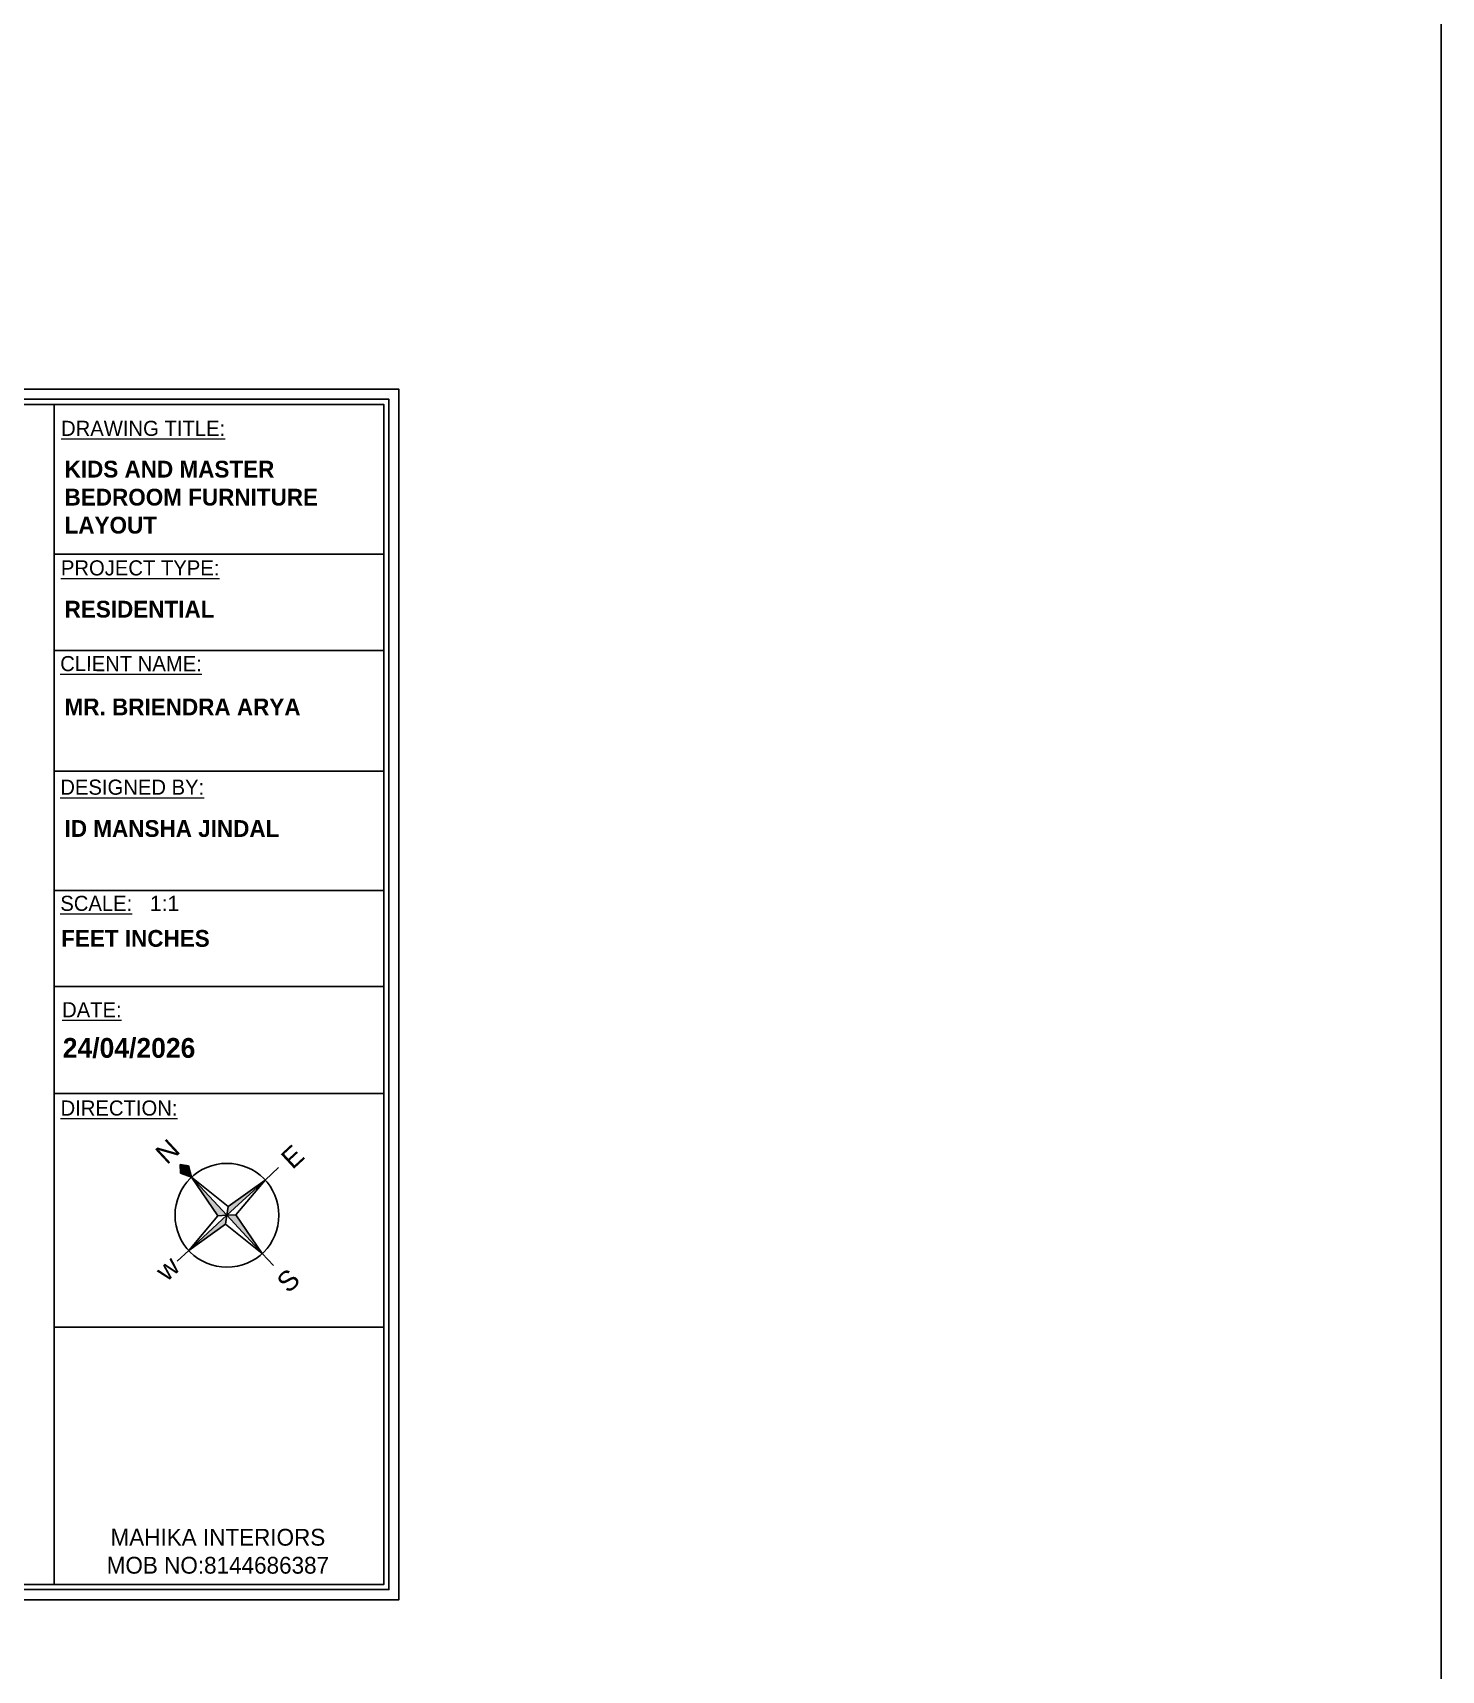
# Model space of a CAD drawing. Header units: inches. Extents: x 9636 to 21597, y -10243 to 557.
# Drawn here: x 16743 to 17285, y -8347 to -7716 of the extents above; entities that cross this region are included whole.
import ezdxf

# ---------------------------------------------------------------- set-up
doc = ezdxf.new("R2010")
doc.units = ezdxf.units.IN
doc.header["$MEASUREMENT"] = 0
doc.layers.add('ELE', color=5, linetype='Continuous')
doc.layers.add('FUR', color=42, linetype='Continuous')
doc.layers.add('FURNI', color=140, linetype='Continuous', lineweight=18)
doc.styles.add('HEMI', font='stylu.ttf')
doc.styles.add('regular', font='swissl.ttf')
doc.styles.get("Standard").update_dxf_attribs({"font": 'arial.ttf'})

# ---------------------------------------------------------------- blocks, each defined once
blk = doc.blocks.new('A$C470D500B')
at = {"layer": 'ELE', "true_color": 0xed1f24}
h = blk.add_hatch(color=240, dxfattribs=at)
h.paths.add_polyline_path([(25.36, 49.16), (23.85, 47.28), (25.36, 44.35)])
h.paths.add_polyline_path([(25.36, 44.35), (26.88, 47.28), (25.36, 49.16)])
at = {"layer": 'ELE', "true_color": 0x000000}
h = blk.add_hatch(color=18, dxfattribs=at)
h.paths.add_polyline_path([(27.34, 28.11), (25.36, 29.71), (25.36, 15.08)])
h.paths.add_polyline_path([(40, 29.71), (27.34, 31.31), (25.36, 29.71)])
h.paths.add_polyline_path([(25.36, 44.35), (23.38, 31.31), (25.36, 29.71)])
h.paths.add_polyline_path([(23.38, 28.11), (25.36, 29.71), (10.73, 29.71)])
at = {"layer": 'ELE', "color": 240, "true_color": 0xed1f24}
for p, q in [((25.36, 49.16), (23.85, 47.28)), ((23.85, 47.28), (25.36, 44.35)), ((25.36, 49.16), (26.88, 47.28)), ((25.36, 44.35), (25.36, 49.16)), ((26.88, 47.28), (25.36, 44.35))]:
    blk.add_line(p, q, dxfattribs=at)
at = {"layer": 'ELE', "color": 18, "true_color": 0x000000}
for p, q in [((25.36, 44.35), (23.38, 31.31)), ((25.36, 29.71), (25.36, 44.35)), ((25.36, 44.35), (27.34, 31.31)), ((10.73, 29.71), (6.3, 29.71)), ((10.73, 29.71), (6.3, 29.71)), ((10.73, 29.71), (23.38, 31.31)), ((25.36, 29.71), (10.73, 29.71)), ((10.73, 29.71), (23.38, 28.11)), ((23.38, 31.31), (25.36, 29.71)), ((23.38, 28.11), (25.36, 29.71)), ((25.36, 15.08), (23.38, 28.11)), ((27.34, 31.31), (25.36, 29.71)), ((25.36, 29.71), (25.36, 15.08)), ((27.34, 28.11), (25.36, 29.71)), ((25.36, 29.71), (40, 29.71)), ((25.36, 15.08), (27.34, 28.11)), ((40, 29.71), (27.34, 31.31)), ((40, 29.71), (27.34, 28.11)), ((40, 29.71), (45.12, 29.71)), ((40, 29.71), (45.12, 29.71)), ((25.36, 15.08), (25.36, 10.4))]:
    blk.add_line(p, q, dxfattribs=at)
blk.add_circle((25.36, 29.71), 14.63, dxfattribs=at)
at = {"layer": 'ELE', "color": 240, "true_color": 0xed1f24}
blk.add_text('N', height=5.54, dxfattribs=at).set_placement((22.5, 51.52))
at = {"layer": 'ELE', "color": 18, "true_color": 0x000000}
for s, p in [('w', (0.11, 27.33)), ('E', (47.54, 26.51)), ('S', (22.95, 1.72))]:
    blk.add_text(s, height=5.54, dxfattribs=at).set_placement(p)

msp = doc.modelspace()

# ---------------------------------------------------------------- linework, layer by layer
at = {"color": 3}
msp.add_lwpolyline([(17284.65, -1358.66), (12774.54, -1358.66), (12774.54, -10242.64), (17284.65, -10242.64)], close=True, dxfattribs=at)
at = {"layer": 'FURNI', "color": 18, "lineweight": 25, "true_color": 0x000000}
for p, q in [((16750.84, -7859.13), (16750.84, -8313.54)), ((16750.79, -7916.77), (16877.63, -7916.77)), ((16750.79, -7953.93), (16877.63, -7953.93)), ((16750.79, -8000.39), (16877.63, -8000.39)), ((16750.79, -8046.32), (16877.63, -8046.32)), ((16750.79, -8083.26), (16877.63, -8083.26)), ((16750.79, -8124.4), (16877.63, -8124.4)), ((16750.84, -8214.37), (16877.68, -8214.42))]:
    msp.add_line(p, q, dxfattribs=at)
for points in [[(16231.3, -8319.36), (16231.3, -7853.31), (16883.5, -7853.31), (16883.5, -8319.36)], [(16235.19, -8315.48), (16235.19, -7857.19), (16879.62, -7857.19), (16879.62, -8315.48)], [(16237.13, -8313.54), (16237.13, -7859.13), (16877.68, -7859.13), (16877.68, -8313.54)]]:
    msp.add_lwpolyline(points, close=True, dxfattribs=at)

# ---------------------------------------------------------------- block references
at = {"layer": 'FUR', "xscale": 1.366892655519788, "yscale": 1.366892655519788, "zscale": 1.366892655519788, "rotation": 42.77980298507691}
msp.add_blockref('A$C470D500B', (16819.46, -8224.71), dxfattribs=at)

# ---------------------------------------------------------------- texts
at = {"lineweight": 15, "attachment_point": 1, "rotation": 359.99056}
for s, insert, char_height, width, style in [('{\\LDRAWING TITLE:}', (16753.47, -7865.45), 5.8214, 64.8184, 'HEMI'), ('{\\fStylus BT|b1|i0|c0|p34;KIDS AND MASTER BEDROOM FURNITURE LAYOUT}', (16754.83, -7880.83), 6.4683, 107.1049, 'HEMI'), ('{\\LPROJECT TYPE:}', (16753.42, -7919.17), 5.8214, 61.1494, 'HEMI'), ('{\\fStylus BT|b1|i0|c0|p34;RESIDENTIAL}', (16754.83, -7934.75), 6.4683, 85.791, 'HEMI'), ('{\\LCLIENT NAME:}', (16753.15, -7956.03), 5.8214, 60.1487, 'HEMI'), ('{\\fStylus BT|b1|i0|c0|p34;MR. BRIENDRA ARYA}', (16754.83, -7972.39), 6.4683, 106.8777, 'HEMI'), ('{\\LDESIGNED BY:}', (16753.19, -8003.6), 5.8214, 61.4965, 'HEMI'), ('{\\fStylus BT|b1|i0|c0|p34;ID MANSHA JINDAL}', (16754.83, -8019.19), 6.4683, 85.791, 'HEMI'), ('{\\LSCALE:}', (16753.19, -8048.33), 5.821, 45.0286, 'HEMI'), ('1:1', (16787.64, -8048.33), 5.821, 23.145, 'regular'), ('{\\fStylus BT|b1|i0|c0|p34;FEET INCHES}', (16753.5, -8061.5), 6.4683, 85.791, 'HEMI'), ('{\\LDATE:}', (16753.87, -8089.3), 5.821, 45.0286, 'HEMI'), ('{\\fStylus BT|b1|i0|c0|p34;24/04/2026}', (16754.13, -8103.09), 7.6237, 58.9694, 'HEMI'), ('{\\LDIRECTION:}', (16753.29, -8127.14), 5.8214, 45.0286, 'HEMI'), ('\\pxqc;MAHIKA INTERIORS\\PMOB NO:8144686387', (16758.99, -8292.07), 6.4683, 109.6717, 'HEMI')]:
    msp.add_mtext(s, dxfattribs=dict(at, insert=insert, char_height=char_height, width=width, style=style))

doc.saveas('drawing.dxf')
